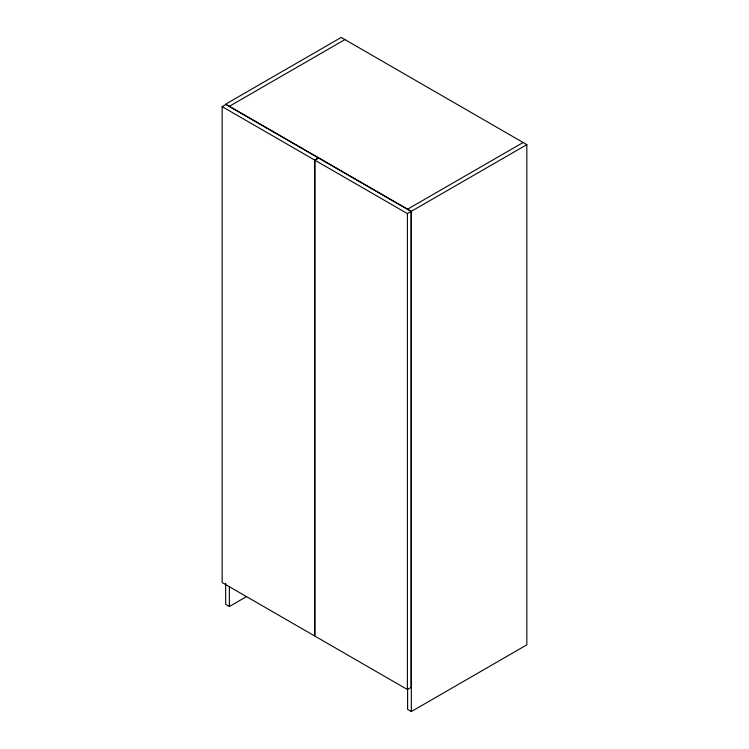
<?xml version="1.0" encoding="UTF-8"?>
<svg xmlns="http://www.w3.org/2000/svg" width="749" height="749" viewBox="0 0 749 749"><rect width="100%" height="100%" fill="white"/><g stroke="black" fill="none" stroke-linecap="round" stroke-linejoin="round"><path stroke-width="1.12" d="M222.163 106.648L225.87 104.504L318.288 157.861L314.571 160.005L222.163 106.648L222.163 582.563L314.571 635.92L314.571 160.005M229.381 106.292L344.896 39.594M314.983 160.239L318.7 158.095L411.117 211.452L411.117 687.376L407.4 689.52L314.983 636.163L314.983 160.239L407.4 213.596L411.117 211.452M407.606 209.186L523.13 142.497M526.837 144.641L341.188 37.45L225.664 104.148L411.323 211.33L526.837 144.641L526.837 644.852L411.323 711.55L407.606 709.406L407.606 688.368M225.664 583.321L225.664 604.359L229.381 606.503L246.608 596.56M411.323 211.33L411.323 711.55M407.4 213.596L407.4 689.52M229.381 586.636L229.381 606.503"/></g></svg>
